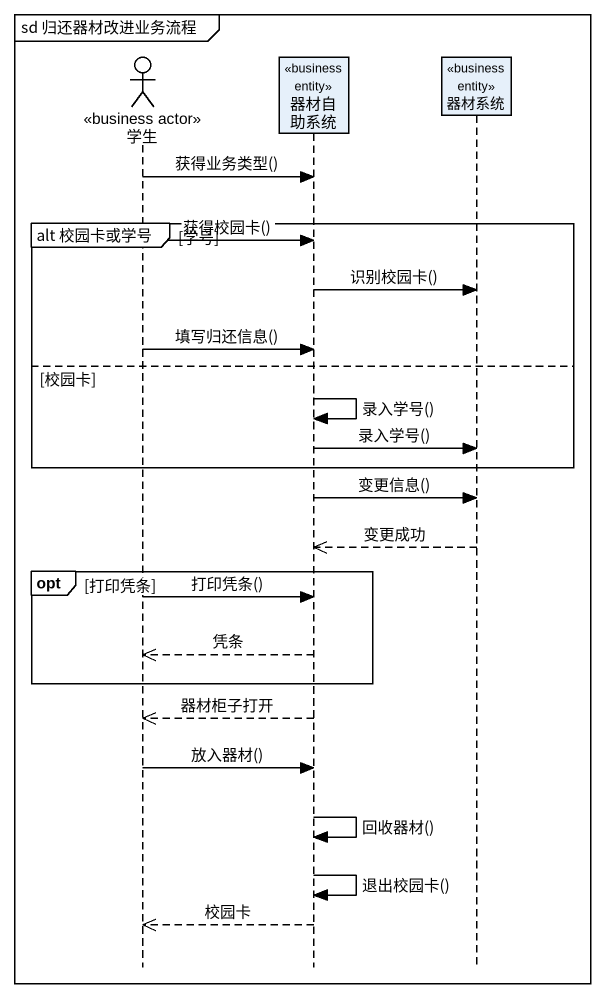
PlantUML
@startuml
mainframe sd 归还器材改进业务流程
hide footbox
actor 学生 <<business actor>>
participant 器材自助系统 <<business entity>>
participant 器材系统 <<business entity>>

学生 -> 器材自助系统 : 获得业务类型()
group alt 校园卡或学号 [学号]
  学生 -> 器材自助系统 : 获得校园卡()
  器材自助系统 -> 器材系统 : 识别校园卡()
  学生 -> 器材自助系统 : 填写归还信息()
else 校园卡
  器材自助系统 -> 器材自助系统 : 录入学号()
  器材自助系统 -> 器材系统 : 录入学号()
end
器材自助系统 -> 器材系统 : 变更信息()
器材系统 -->> 器材自助系统 : 变更成功
opt 打印凭条
  学生 -> 器材自助系统 : 打印凭条()
  器材自助系统 -->> 学生 : 凭条
end
器材自助系统 -->> 学生 : 器材柜子打开
学生 -> 器材自助系统 : 放入器材()
器材自助系统 -> 器材自助系统 : 回收器材()
器材自助系统 -> 器材自助系统 : 退出校园卡()
器材自助系统 -->> 学生 : 校园卡
@enduml
